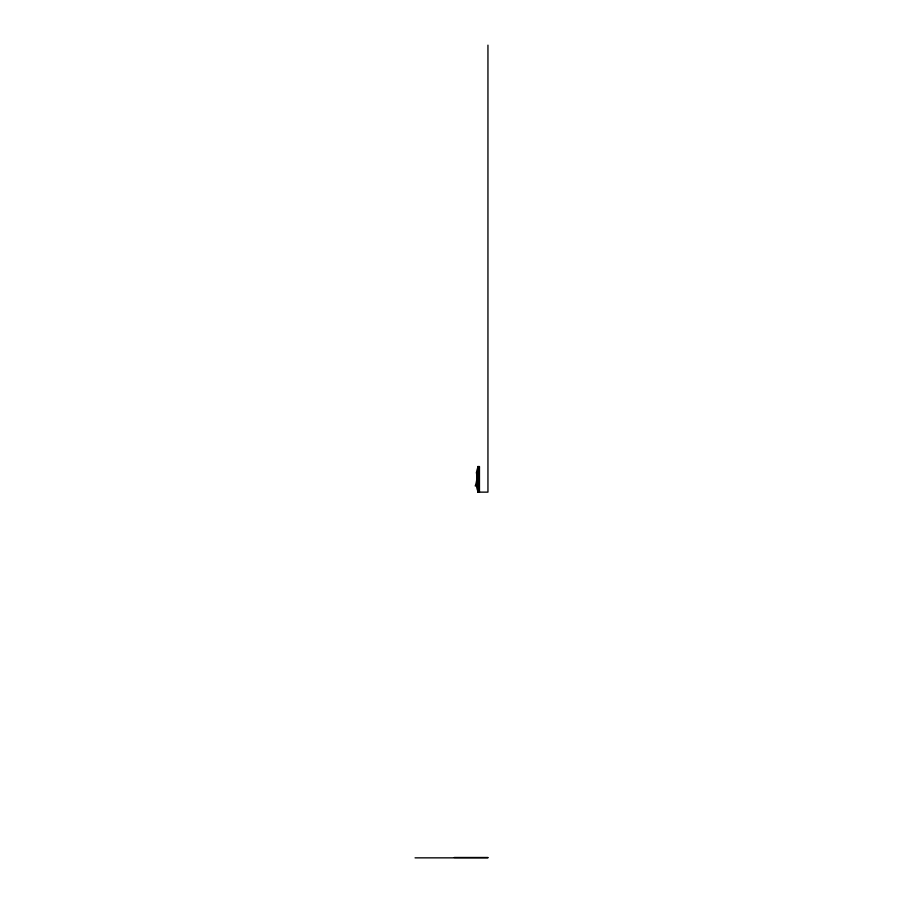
<?xml version="1.0" encoding="UTF-8"?>
<svg xmlns="http://www.w3.org/2000/svg" width="903" height="903" viewBox="0 0 903 903"><rect width="100%" height="100%" fill="white"/><g stroke="black" fill="none" stroke-linecap="round" stroke-linejoin="round"><path stroke-width="1.35" d="M477.529 468.657L477.879 466.535L479.47 466.535L479.47 492.135M478.511 467.178L479.47 467.178M477.529 490.013L477.879 492.135L487.947 492.135L487.947 45.15M454.265 857.489L487.947 857.489M415.053 857.85L487.947 857.85M477.789 486.198L475.238 485.983A25.126 25.126 0 0 0 476.366 472.269M477.1 482.157L477.1 472.303L477.032 472.912A73.696 73.696 0 0 0 477.032 485.758L477.1 486.378M478.511 472.969L478.511 485.701M477.879 466.535A52.972 37.316 90 0 1 477.879 492.135M477.032 485.758A52.374 36.888 -90 0 0 477.529 490.024A52.374 36.888 90 0 1 477.529 468.657A52.374 36.888 -90 0 0 476.784 481.48"/></g></svg>
